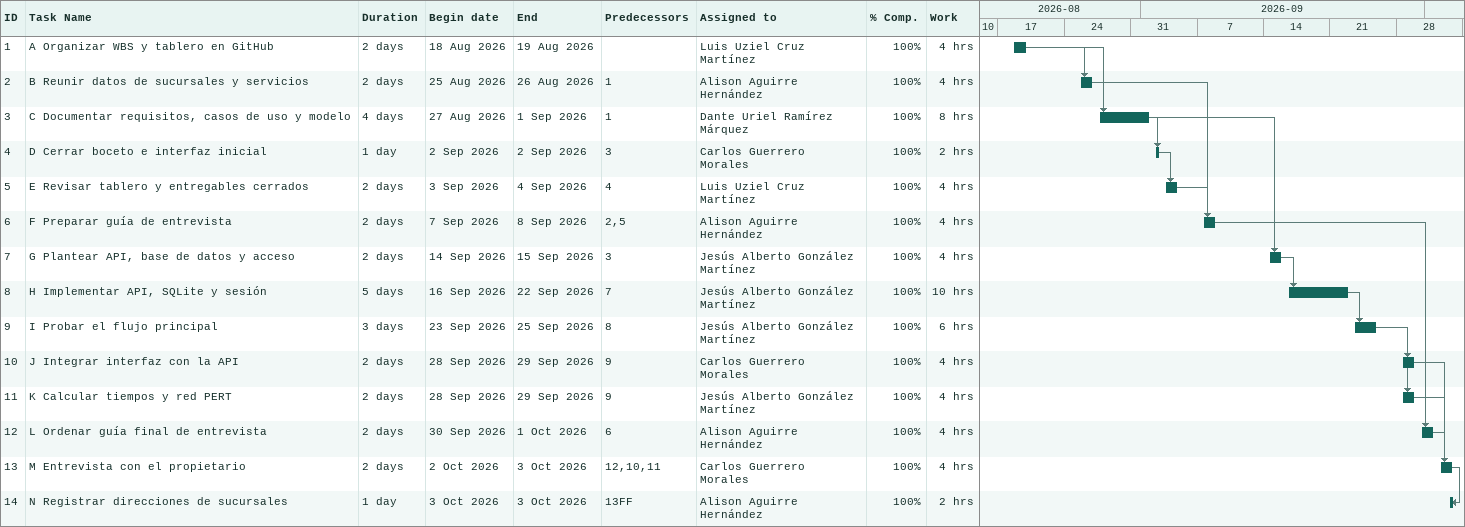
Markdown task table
| ID | Task | Duration | Start | Finish | Predecessors | Resources | % complete | Work (h) |
|---|---|---|---|---|---|---|---|---|
| 1 | A Organizar WBS y tablero en GitHub | 2d | 2026-08-18 | 2026-08-19 |  | Luis Uziel Cruz Martínez | 100 | 4 |
| 2 | B Reunir datos de sucursales y servicios | 2d | 2026-08-25 | 2026-08-26 | 1 | Alison Aguirre Hernández | 100 | 4 |
| 3 | C Documentar requisitos, casos de uso y modelo | 4d | 2026-08-27 | 2026-09-01 | 1 | Dante Uriel Ramírez Márquez | 100 | 8 |
| 4 | D Cerrar boceto e interfaz inicial | 1d | 2026-09-02 | 2026-09-02 | 3 | Carlos Guerrero Morales | 100 | 2 |
| 5 | E Revisar tablero y entregables cerrados | 2d | 2026-09-03 | 2026-09-04 | 4 | Luis Uziel Cruz Martínez | 100 | 4 |
| 6 | F Preparar guía de entrevista | 2d | 2026-09-07 | 2026-09-08 | 2, 5 | Alison Aguirre Hernández | 100 | 4 |
| 7 | G Plantear API, base de datos y acceso | 2d | 2026-09-14 | 2026-09-15 | 3 | Jesús Alberto González Martínez | 100 | 4 |
| 8 | H Implementar API, SQLite y sesión | 5d | 2026-09-16 | 2026-09-22 | 7 | Jesús Alberto González Martínez | 100 | 10 |
| 9 | I Probar el flujo principal | 3d | 2026-09-23 | 2026-09-25 | 8 | Jesús Alberto González Martínez | 100 | 6 |
| 10 | J Integrar interfaz con la API | 2d | 2026-09-28 | 2026-09-29 | 9 | Carlos Guerrero Morales | 100 | 4 |
| 11 | K Calcular tiempos y red PERT | 2d | 2026-09-28 | 2026-09-29 | 9 | Jesús Alberto González Martínez | 100 | 4 |
| 12 | L Ordenar guía final de entrevista | 2d | 2026-09-30 | 2026-10-01 | 6 | Alison Aguirre Hernández | 100 | 4 |
| 13 | M Entrevista con el propietario | 2d | 2026-10-02 | 2026-10-03 | 12, 10, 11 | Carlos Guerrero Morales | 100 | 4 |
| 14 | N Registrar direcciones de sucursales | 1d | 2026-10-03 | 2026-10-03 | 13FF | Alison Aguirre Hernández | 100 | 2 |
